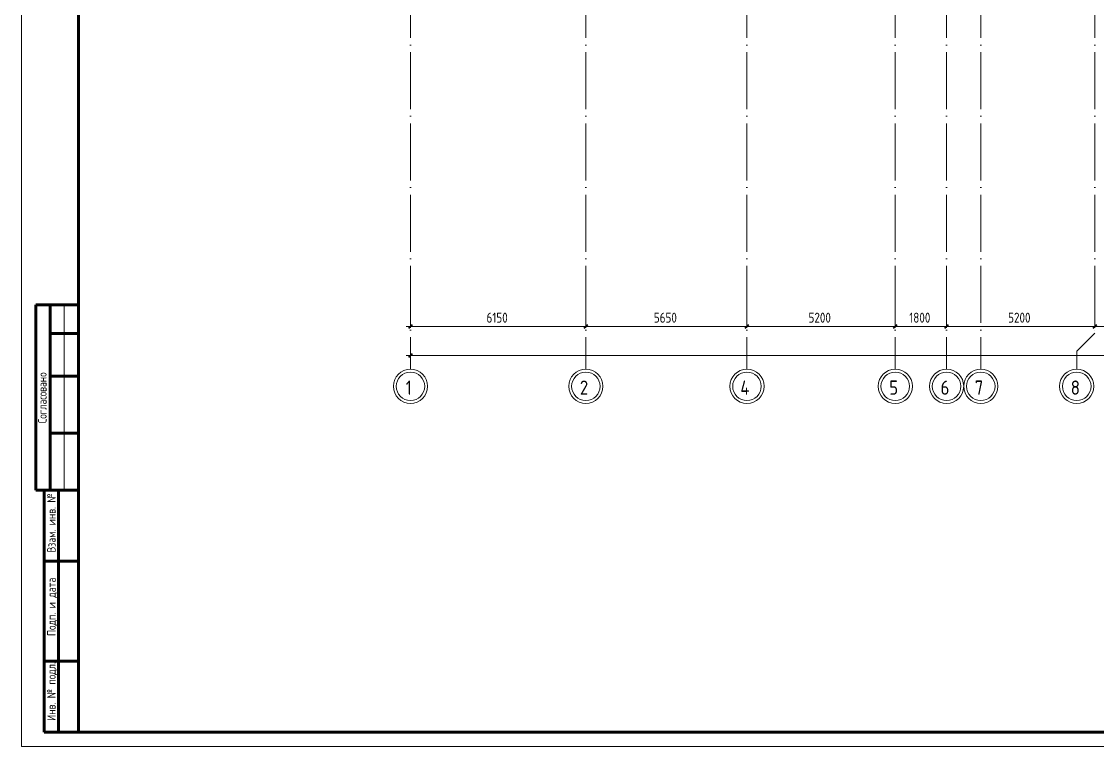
# Model space of a CAD drawing. Header units: millimetres. Extents: x -1073752 to 1436911, y -1379358 to 94781.
# Drawn here: x -1071744 to -1034011, y -1053222 to -1027779 of the extents above; entities that cross this region are included whole.
import ezdxf

# ---------------------------------------------------------------- set-up
doc = ezdxf.new("R2010")
doc.units = ezdxf.units.MM
doc.linetypes.add('ADSK_Линия сетки', pattern=[25, 20, -2.5, 0, -2.5])
for name, color, linetype, lineweight in [('Оси', 252, 'Continuous', 9), ('ОФ_рамка', 8, 'Continuous', 60), ('Размеры', 250, 'Continuous', 9)]:
    doc.layers.add(name, color=color, linetype=linetype, lineweight=lineweight)
doc.styles.add('GOST Common_1', font='', dxfattribs={"width": 0.9, "height": 350})
doc.styles.add('GOST Common_3', font='', dxfattribs={"height": 3.5})
doc.styles.add('ГОСТ 2.304', font='')
doc.styles.get('GOST Common_1').set_extended_font_data('GOST Common')
doc.styles.get('GOST Common_3').set_extended_font_data('GOST 2.304 type A')
doc.styles.get('ГОСТ 2.304').set_extended_font_data('GOST 2.304 type A')

# ---------------------------------------------------------------- blocks, each defined once
blk = doc.blocks.new('2 этаж')
at = {"layer": 'Оси', "color": 251, "linetype": 'ADSK_Линия сетки', "ltscale": 100, "true_color": 0x636466}
for p, q in [((100676, -1139), (100676, -32265)), ((106826, -1139), (106826, -32265)), ((112476, -1139), (112476, -32265)), ((117676, -1139), (117676, -32265)), ((119476, -1139), (119476, -32265)), ((120676, -1139), (120676, -32265)), ((124676, -1139), (124676, -30995))]:
    blk.add_line(p, q, dxfattribs=at)
at = {"layer": 'Оси', "color": 251, "ltscale": 100, "true_color": 0x636466}
for p, q in [((124676, -30995), (124041, -31630)), ((124041, -31630), (124041, -32265))]:
    blk.add_line(p, q, dxfattribs=at)
at = {"layer": 'Оси', "color": 251, "lineweight": 20, "true_color": 0x636466}
for centre, radius, start, end in [((100676, -32865), 600, 0, 180), ((100676, -32865), 500, 0, 180), ((106826, -32865), 600, 0, 180), ((106826, -32865), 500, 0, 180), ((112476, -32865), 600, 0, 180), ((112476, -32865), 500, 0, 180), ((117676, -32865), 600, 0, 180), ((117676, -32865), 500, 0, 180), ((119476, -32865), 600, 0, 180), ((119476, -32865), 500, 0, 180), ((120676, -32865), 600, 0, 180), ((120676, -32865), 500, 0, 180), ((124041, -32865), 600, 0, 180), ((124041, -32865), 500, 0, 180), ((100676, -32865), 600, 180, 0), ((100676, -32865), 500, 180, 0), ((106826, -32865), 600, 180, 0), ((106826, -32865), 500, 180, 0), ((112476, -32865), 600, 180, 0), ((112476, -32865), 500, 180, 0), ((117676, -32865), 600, 180, 0), ((117676, -32865), 500, 180, 0), ((119476, -32865), 600, 180, 0), ((119476, -32865), 500, 180, 0), ((120676, -32865), 600, 180, 0), ((120676, -32865), 500, 180, 0), ((124041, -32865), 600, 180, 0), ((124041, -32865), 500, 180, 0)]:
    blk.add_arc(centre, radius, start, end, dxfattribs=at)
at = {"layer": 'Размеры', "color": 251, "lineweight": 20, "true_color": 0x636466}
for p, q in [((100526, -30768), (106826, -30768)), ((100676, -30768), (100676, -30618)), ((100676, -30768), (100676, -30818)), ((106826, -30768), (106826, -30618)), ((106826, -30768), (106826, -30618)), ((106826, -30768), (106826, -30818)), ((106826, -30768), (112476, -30768)), ((106826, -30768), (106826, -30818)), ((112476, -30768), (112476, -30618)), ((112476, -30768), (112476, -30618)), ((112476, -30768), (112476, -30818)), ((112476, -30768), (117676, -30768)), ((112476, -30768), (112476, -30818)), ((117676, -30768), (117676, -30618)), ((117676, -30768), (117676, -30618)), ((117676, -30768), (117676, -30818)), ((117676, -30768), (119476, -30768)), ((117676, -30768), (117676, -30818)), ((119476, -30768), (119476, -30618)), ((119476, -30768), (119476, -30618)), ((119476, -30768), (119476, -30818)), ((119476, -30768), (124676, -30768)), ((119476, -30768), (119476, -30818)), ((124676, -30768), (124676, -30618)), ((124676, -30768), (124676, -30618)), ((124676, -30768), (124676, -30818)), ((124676, -30768), (125476, -30768)), ((124676, -30768), (124676, -30818)), ((100676, -31786), (100676, -31636)), ((100526, -31786), (168426, -31786)), ((100676, -31786), (100676, -31836))]:
    blk.add_line(p, q, dxfattribs=at)
at = {"layer": 'Размеры', "color": 251, "lineweight": 40, "true_color": 0x636466}
for p, q in [((100676, -30768), (100605, -30839)), ((100676, -30768), (100747, -30697)), ((106826, -30768), (106755, -30839)), ((106826, -30768), (106755, -30839)), ((106826, -30768), (106897, -30697)), ((106826, -30768), (106897, -30697)), ((112476, -30768), (112405, -30839)), ((112476, -30768), (112405, -30839)), ((112476, -30768), (112547, -30697)), ((112476, -30768), (112547, -30697)), ((117676, -30768), (117605, -30839)), ((117676, -30768), (117605, -30839)), ((117676, -30768), (117747, -30697)), ((117676, -30768), (117747, -30697)), ((119476, -30768), (119405, -30839)), ((119476, -30768), (119405, -30839)), ((119476, -30768), (119547, -30697)), ((119476, -30768), (119547, -30697)), ((124676, -30768), (124605, -30839)), ((124676, -30768), (124605, -30839)), ((124676, -30768), (124747, -30697)), ((124676, -30768), (124747, -30697)), ((100676, -31786), (100605, -31857)), ((100676, -31786), (100747, -31716))]:
    blk.add_line(p, q, dxfattribs=at)
at = {"layer": 'Оси', "color": 251, "true_color": 0x636466, "style": 'GOST Common_1', "width": 0.9}
for s, p in [('1', (100509, -33161)), ('2', (106615, -33161)), ('4', (112244, -33161)), ('5', (117465, -33161)), ('6', (119265, -33161)), ('7', (120463, -33161)), ('8', (123830, -33161))]:
    blk.add_text(s, height=500, dxfattribs=at).set_placement(p)
at = {"layer": 'Размеры', "color": 251, "lineweight": 20, "true_color": 0x636466, "char_height": 350, "attachment_point": 1, "line_spacing_factor": 1.022761, "style": 'GOST Common_3'}
for s, insert, width in [('6150', (103342, -30281), 980.83), ('5650', (109210, -30281), 1059.58), ('5200', (114635, -30281), 1059.58), ('1800', (118167, -30281), 980.83), ('5200', (121635, -30281), 1059.58)]:
    blk.add_mtext(s, dxfattribs=dict(at, insert=insert, width=width))
blk = doc.blocks.new('А0')
at = {"layer": 'ОФ_рамка', "color": 0, "linetype": 'Continuous', "lineweight": 5, "ltscale": 100}
for points in [[(222168, -309617), (222168, -393717)], [(222168, -393717), (341068, -393717)]]:
    blk.add_lwpolyline(points, dxfattribs=at)
at = {"layer": 'ОФ_рамка', "color": 0, "linetype": 'Continuous', "ltscale": 100}
for points in [[(224168, -310117), (224168, -393217)], [(224168, -393217), (340568, -393217)]]:
    blk.add_lwpolyline(points, dxfattribs=at)
at = {"layer": 'ОФ_рамка', "color": 0, "linetype": 'Continuous'}
for points in [[(222668, -384717), (222668, -378217)], [(224168, -378217), (222668, -378217)], [(223168, -384717), (223168, -378217)], [(224168, -393217), (224168, -378217)], [(223168, -379217), (224168, -379217)], [(223168, -380717), (224168, -380717)], [(223168, -382717), (224168, -382717)], [(222668, -384717), (224168, -384717)], [(222968, -393217), (222968, -384717)], [(223468, -393217), (223468, -384717)], [(222968, -387217), (224168, -387217)], [(222968, -390717), (224168, -390717)], [(224168, -393217), (222968, -393217)]]:
    blk.add_lwpolyline(points, dxfattribs=at)
at = {"layer": 'ОФ_рамка', "color": 0, "linetype": 'Continuous', "lineweight": 5}
blk.add_lwpolyline([(223668, -384717), (223668, -378217)], dxfattribs=at)
at = {"layer": 'ОФ_рамка', "color": 0, "linetype": 'Continuous', "lineweight": 5, "char_height": 300, "attachment_point": 1, "rotation": 90, "style": 'ГОСТ 2.304'}
for s, insert, width in [('\\fGOST 2.304 type A|b0|i0|c1|p34;\\W1.0000000000;\\T1.0000000000;\\o\\lСогласовано', (222748, -382374), 1992.86), ('\\fGOST 2.304 type A|b0|i0|c1|p34;\\W1.0000000000;\\T1.0000000000;\\o\\lВзам. инв. №', (223066, -386910), 2077.93), ('\\fGOST 2.304 type A|b0|i0|c1|p34;\\W1.0000000000;\\T1.0000000000;\\o\\lПодп. и дата', (223068, -389839), 2065.5), ('\\fGOST 2.304 type A|b0|i0|c1|p34;\\W1.0000000000;\\T1.0000000000;\\o\\lИнв. № подл.', (223065, -392816), 2070.21)]:
    blk.add_mtext(s, dxfattribs=dict(at, insert=insert, width=width))

msp = doc.modelspace()

# ---------------------------------------------------------------- block references
msp.add_blockref('2 этаж', (-1158779.2, -1007716.5))
at = {"layer": 'ОФ_рамка', "color": 0, "lineweight": -2}
msp.add_blockref('А0', (-1293911.6, -659505.4), dxfattribs=at)

doc.saveas('drawing.dxf')
